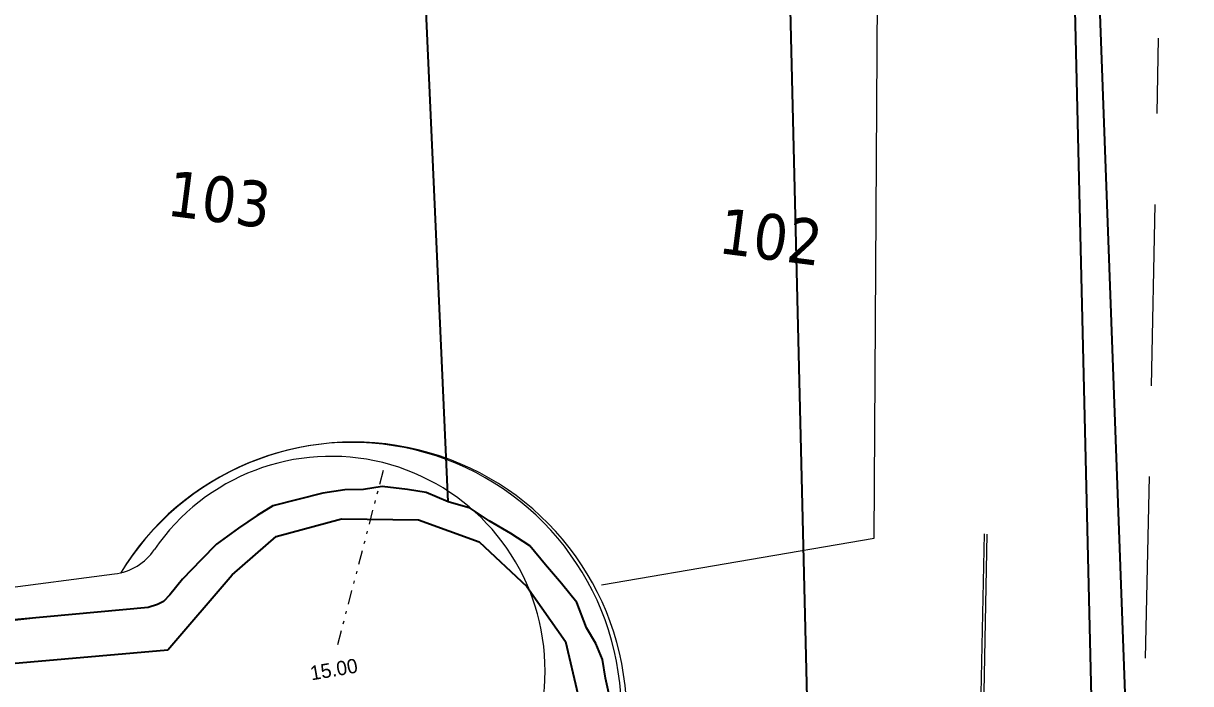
# Model space of a CAD drawing. Header units: metres. Extents: x 2 to 659295185, y -28 to 1124222152.
# Drawn here: x 658227.66 to 658268.52, y 1124169.63 to 1124192.73 of the extents above; entities that cross this region are included whole.
import ezdxf

# ---------------------------------------------------------------- set-up
doc = ezdxf.new("R2010")
doc.units = ezdxf.units.M
doc.header["$MEASUREMENT"] = 0
doc.linetypes.add('DASHED2', pattern=[9.525, 6.35, -3.175])
doc.linetypes.add('DIVIDE', pattern=[1.25, 0.5, -0.25, 0, -0.25, 0, -0.25])
for name, color, linetype, lineweight in [('DPIC_Brocal', 7, 'CONTINUOUS', 13), ('DPIC_Formato', 7, 'CONTINUOUS', 40), ('DPIC_Vialidad', 14, 'CONTINUOUS', 20)]:
    doc.layers.add(name, color=color, linetype=linetype, lineweight=lineweight)
for name, color, linetype in [('DPIC_Puntos_Land', 7, 'CONTINUOUS'), ('MANZANA', 30, 'CONTINUOUS'), ('Parcelas', 140, 'CONTINUOUS')]:
    doc.layers.add(name, color=color, linetype=linetype)
doc.styles.get("Standard").update_dxf_attribs({"font": 'tahoma.ttf'})
doc.styles.add('Text Georgia', font='ANTQUABI.TTF', dxfattribs={"height": 4})

msp = doc.modelspace()

# ---------------------------------------------------------------- linework, layer by layer
at = {"layer": 'DPIC_Brocal'}
for p, q in [((658257.4392, 1124174.7142), (658257.5797, 1124196.2494)), ((658162.3817, 1124164.5624), (658230.8591, 1124173.4648)), ((658162.3817, 1124164.5624), (658228.1951, 1124171.9381))]:
    msp.add_line(p, q, dxfattribs=at)
at = {"layer": 'DPIC_Brocal', "lineweight": 5}
for p, q in [((658260.7308, 1124145.9396), (658261.2968, 1124174.8651)), ((658260.8308, 1124145.9377), (658261.3968, 1124174.8632)), ((658247.8969, 1124173.0856), (658257.4392, 1124174.7142))]:
    msp.add_line(p, q, dxfattribs=at)
at = {"layer": 'DPIC_Brocal'}
for centre, radius, start, end in [((658239.2259, 1124168.5265), 9.5529, 219.16611, 148.68574), ((658239.1543, 1124168.6304), 9.4378, 218.9452, 148.90683)]:
    msp.add_arc(centre, radius, start, end, dxfattribs=at)
at = {"layer": 'DPIC_Brocal', "lineweight": 5}
for centre, radius, start, end in [((658238.4347, 1124170.0916), 7.4897, 227.23751, 145.63555), ((658230.6013, 1124175.4481), 2, 277.40714, 325.63555)]:
    msp.add_arc(centre, radius, start, end, dxfattribs=at)
at = {"layer": 'DPIC_Puntos_Land', "linetype": 'DIVIDE', "lineweight": 5}
msp.add_lwpolyline([(658238.6728, 1124171.0016), (658240.3306, 1124177.3373)], dxfattribs=at)
at = {"layer": 'DPIC_Vialidad', "linetype": 'DASHED2', "lineweight": 5}
msp.add_line((658264.5493, 1124056.2494), (658267.3951, 1124192.2091), dxfattribs=at)
at = {"layer": 'MANZANA', "lineweight": -2}
for p, q in [((658262.7369, 1124264.3292), (658266.3651, 1124114.3798)), ((658240.2258, 1124176.5271), (658239.5744, 1124176.4171)), ((658241.1081, 1124176.4171), (658240.2258, 1124176.5271)), ((658237.2738, 1124176.0672), (658236.3997, 1124175.8473)), ((658238.1478, 1124176.2972), (658237.2738, 1124176.0672)), ((658238.9147, 1124176.4071), (658238.1478, 1124176.2972)), ((658239.5744, 1124176.4171), (658238.9147, 1124176.4071)), ((658241.7595, 1124176.3172), (658241.1081, 1124176.4171)), ((658242.5346, 1124175.9872), (658241.7595, 1124176.3172)), ((658236.3997, 1124175.8473), (658235.8473, 1124175.5073)), ((658243.3015, 1124175.7673), (658242.5346, 1124175.9872)), ((658243.9612, 1124175.3274), (658243.3015, 1124175.7673)), ((658235.8473, 1124175.5073), (658235.1958, 1124175.0674)), ((658244.728, 1124174.8875), (658243.9612, 1124175.3274)), ((658235.1958, 1124175.0674), (658234.429, 1124174.5075)), ((658245.3877, 1124174.4475), (658244.728, 1124174.8875)), ((658234.429, 1124174.5075), (658233.8847, 1124173.9576)), ((658245.9402, 1124173.7877), (658245.3877, 1124174.4475)), ((658233.8847, 1124173.9576), (658233.2333, 1124173.2878)), ((658233.8847, 1124173.9576), (658233.2333, 1124173.2878)), ((658233.8847, 1124173.9576), (658233.2333, 1124173.2878)), ((658246.4926, 1124173.1278), (658245.9402, 1124173.7877)), ((658246.4926, 1124173.1278), (658245.9402, 1124173.7877)), ((658246.4926, 1124173.1278), (658245.9402, 1124173.7877)), ((658233.2333, 1124173.2878), (658232.7963, 1124172.7379)), ((658247.0369, 1124172.4679), (658246.4926, 1124173.1278)), ((658232.3593, 1124172.398), (658232.0294, 1124172.288)), ((658232.5737, 1124172.5079), (658232.3593, 1124172.398)), ((658232.7963, 1124172.7379), (658232.5737, 1124172.5079)), ((658247.3749, 1124171.5781), (658247.0369, 1124172.4679)), ((658232.0294, 1124172.288), (658224.3608, 1124171.5881)), ((658247.7048, 1124171.0282), (658247.3749, 1124171.5781)), ((658247.9274, 1124170.4783), (658247.7048, 1124171.0282)), ((658248.0346, 1124169.8185), (658247.9274, 1124170.4783)), ((658248.2572, 1124168.8187), (658248.0346, 1124169.8185))]:
    msp.add_line(p, q, dxfattribs=at)
at = {"layer": 'MANZANA', "lineweight": -3}
for p, q in [((658268.5163, 1124106.9013), (658262.7369, 1124264.3292)), ((658236.509, 1124174.7757), (658238.8037, 1124175.3988)), ((658238.8037, 1124175.3988), (658241.4964, 1124175.3599)), ((658241.4964, 1124175.3599), (658243.6155, 1124174.5956)), ((658234.9754, 1124173.4321), (658236.509, 1124174.7757)), ((658243.6155, 1124174.5956), (658245.2896, 1124173.028)), ((658232.7158, 1124170.8081), (658234.9754, 1124173.4321)), ((658245.2896, 1124173.028), (658246.636, 1124171.1002)), ((658167.6575, 1124165.1902), (658232.7158, 1124170.8081)), ((658246.636, 1124171.1002), (658247.0692, 1124169.2649))]:
    msp.add_line(p, q, dxfattribs=at)
at = {"layer": 'Parcelas', "lineweight": -2}
for p, q in [((658252.6621, 1124269.0448), (658255.2278, 1124163.006)), ((658262.7369, 1124264.3292), (658265.1333, 1124165.2888)), ((658240.2258, 1124176.5271), (658239.5744, 1124176.4171)), ((658240.2258, 1124176.5271), (658239.5744, 1124176.4171)), ((658241.1081, 1124176.4171), (658240.2258, 1124176.5271)), ((658241.1081, 1124176.4171), (658240.2258, 1124176.5271)), ((658237.2738, 1124176.0672), (658236.3997, 1124175.8473)), ((658237.2738, 1124176.0672), (658236.3997, 1124175.8473)), ((658238.1478, 1124176.2972), (658237.2738, 1124176.0672)), ((658238.1478, 1124176.2972), (658237.2738, 1124176.0672)), ((658238.9147, 1124176.4071), (658238.1478, 1124176.2972)), ((658238.9147, 1124176.4071), (658238.1478, 1124176.2972)), ((658239.5744, 1124176.4171), (658238.9147, 1124176.4071)), ((658239.5744, 1124176.4171), (658238.9147, 1124176.4071)), ((658241.7595, 1124176.3172), (658241.1081, 1124176.4171)), ((658241.7595, 1124176.3172), (658241.1081, 1124176.4171)), ((658242.5346, 1124175.9872), (658241.7595, 1124176.3172)), ((658242.5346, 1124175.9872), (658241.7595, 1124176.3172)), ((658236.3997, 1124175.8473), (658235.8473, 1124175.5073)), ((658236.3997, 1124175.8473), (658235.8473, 1124175.5073)), ((658243.3015, 1124175.7673), (658242.5346, 1124175.9872)), ((658243.3015, 1124175.7673), (658242.5346, 1124175.9872)), ((658243.9612, 1124175.3274), (658243.3015, 1124175.7673)), ((658243.9612, 1124175.3274), (658243.3015, 1124175.7673)), ((658235.8473, 1124175.5073), (658235.1958, 1124175.0674)), ((658235.8473, 1124175.5073), (658235.1958, 1124175.0674)), ((658244.728, 1124174.8875), (658243.9612, 1124175.3274)), ((658244.728, 1124174.8875), (658243.9612, 1124175.3274)), ((658235.1958, 1124175.0674), (658234.429, 1124174.5075)), ((658235.1958, 1124175.0674), (658234.429, 1124174.5075)), ((658245.3877, 1124174.4475), (658244.728, 1124174.8875)), ((658245.3877, 1124174.4475), (658244.728, 1124174.8875)), ((658234.429, 1124174.5075), (658233.8847, 1124173.9576)), ((658234.429, 1124174.5075), (658233.8847, 1124173.9576)), ((658245.9402, 1124173.7877), (658245.3877, 1124174.4475)), ((658245.9402, 1124173.7877), (658245.3877, 1124174.4475))]:
    msp.add_line(p, q, dxfattribs=at)
at = {"layer": 'Parcelas', "lineweight": -3}
msp.add_line((658242.5346, 1124175.9872), (658240.2918, 1124226.187), dxfattribs=at)

# ---------------------------------------------------------------- texts
at = {"layer": 'DPIC_Formato', "lineweight": 5, "style": 'Text Georgia'}
msp.add_text('15.00', height=0.5, rotation=9.72808, dxfattribs=at).set_placement((658237.7491, 1124169.7414))
at = {"layer": 'Parcelas', "lineweight": -2}
for s, p in [('103', (658232.6359, 1124186.0143)), ('102', (658251.9385, 1124184.6993))]:
    msp.add_text(s, height=1.6, rotation=352.66405, dxfattribs=at).set_placement(p)

doc.saveas('drawing.dxf')
